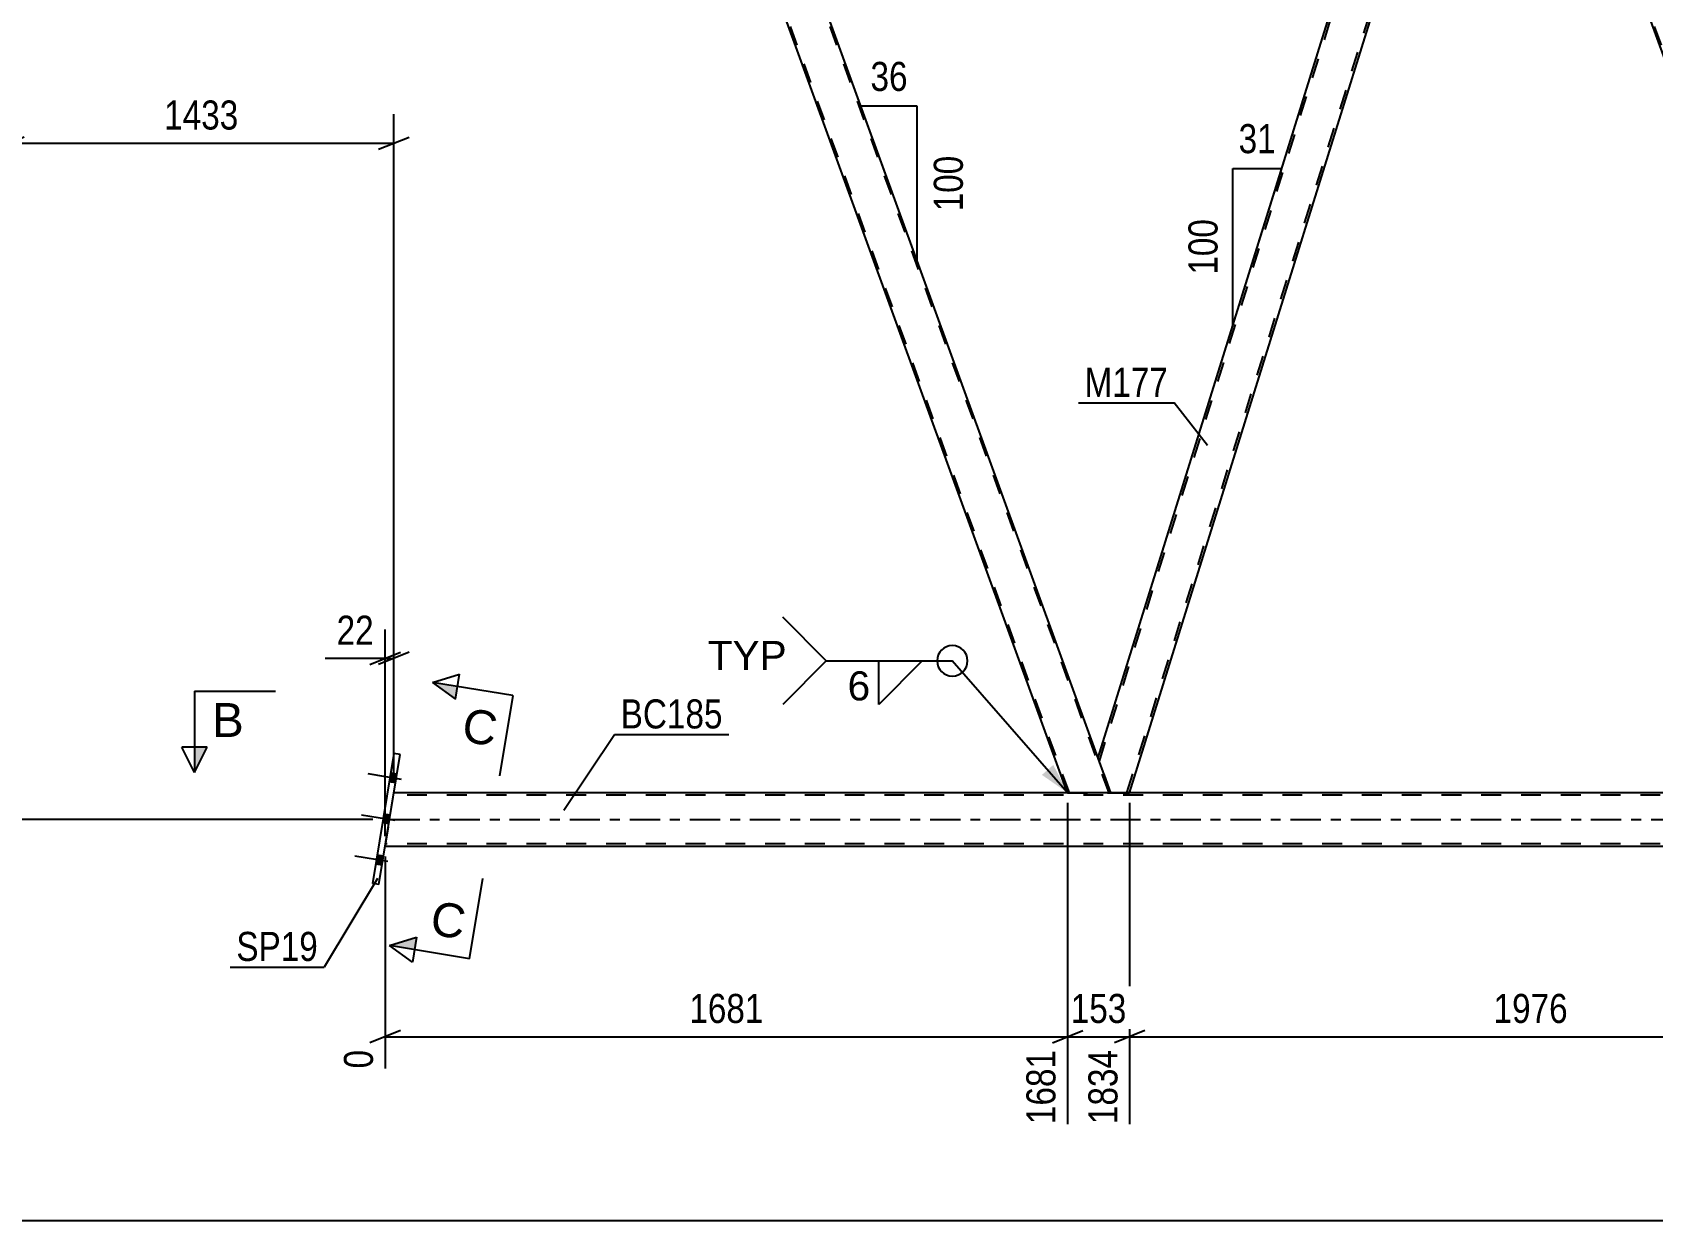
# Model space of a CAD drawing. Header units: millimetres. Extents: x -80 to 761, y -429 to 165.
# Drawn here: x 2.3 to 162, y -165.4 to -48.3 of the extents above; entities that cross this region are included whole.
import ezdxf

# ---------------------------------------------------------------- set-up
doc = ezdxf.new("R2010")
doc.units = ezdxf.units.MM
doc.linetypes.add('DXK_LINE_DOT2', pattern=[3.9198, 1.9599, -1.9599])
doc.linetypes.add('DXK_LINE_DOT3', pattern=[5.9187, 2.979, -0.9799, 0.9799, -0.9799])
doc.styles.add('Arial', font='ARIAL.TTF', dxfattribs={"height": 0.2})
doc.styles.add('Arial Narrow', font='ARIALN.TTF', dxfattribs={"height": 0.2})

# ---------------------------------------------------------------- blocks, each defined once
blk = doc.blocks.new('Bolt-814184913-3638 - 3452')
at = {"linetype": 'Continuous'}
for points in [[(37.61, -121.28), (37.47, -122.14), (38.1, -122.25), (38.25, -121.38)], [(37.61, -121.28), (37.47, -122.14), (38.1, -122.25), (38.25, -121.38)], [(37.61, -121.28), (37.47, -122.14), (38.1, -122.25), (38.25, -121.38)], [(36.95, -125.32), (36.81, -126.19), (37.44, -126.29), (37.58, -125.43)], [(36.95, -125.32), (36.81, -126.19), (37.44, -126.29), (37.58, -125.43)], [(36.29, -129.37), (36.15, -130.24), (36.78, -130.34), (36.92, -129.47)], [(36.29, -129.37), (36.15, -130.24), (36.78, -130.34), (36.92, -129.47)], [(36.29, -129.37), (36.15, -130.24), (36.78, -130.34), (36.92, -129.47)]]:
    blk.add_hatch(color=1, dxfattribs=at).paths.add_polyline_path(points)
at = {"color": 1, "linetype": 'Continuous'}
for p, q in [((38.25, -121.38), (37.61, -121.28)), ((38.25, -121.38), (37.61, -121.28)), ((38.25, -121.38), (37.61, -121.28)), ((38.69, -121.9), (35.41, -121.36)), ((38.69, -121.9), (35.41, -121.36)), ((38.69, -121.9), (35.41, -121.36)), ((38.1, -122.25), (37.47, -122.14)), ((38.1, -122.25), (37.47, -122.14)), ((38.1, -122.25), (37.47, -122.14)), ((38.02, -125.94), (34.75, -125.41)), ((38.02, -125.94), (34.75, -125.41)), ((37.58, -125.43), (36.95, -125.32)), ((37.58, -125.43), (36.95, -125.32)), ((37.44, -126.29), (36.81, -126.19)), ((37.44, -126.29), (36.81, -126.19)), ((37.36, -129.99), (34.08, -129.45)), ((37.36, -129.99), (34.08, -129.45)), ((37.36, -129.99), (34.08, -129.45)), ((36.78, -130.34), (36.15, -130.24)), ((36.78, -130.34), (36.15, -130.24)), ((36.78, -130.34), (36.15, -130.24)), ((36.92, -129.47), (36.29, -129.37)), ((36.92, -129.47), (36.29, -129.37)), ((36.92, -129.47), (36.29, -129.37))]:
    blk.add_line(p, q, dxfattribs=at)
blk = doc.blocks.new('Part-814184913-3723 - 3452')
at = {"color": 7, "linetype": 'DXK_LINE_DOT2'}
for p, q in [((37.08, -128.5), (37.94, -123.22)), ((640.93, -123.46), (37.91, -123.46)), ((640.93, -128.26), (37.12, -128.26))]:
    blk.add_line(p, q, dxfattribs=at)
at = {"color": 2, "linetype": 'Continuous'}
for p, q in [((185, -123.22), (37.94, -123.22)), ((185, -128.5), (37.08, -128.5))]:
    blk.add_line(p, q, dxfattribs=at)
at = {"color": 7, "linetype": 'DXK_LINE_DOT3'}
blk.add_line((37.51, -125.86), (640.93, -125.86), dxfattribs=at)
blk = doc.blocks.new('Part-814184913-3736 - 3452')
at = {"color": 2, "linetype": 'Continuous'}
for p, q in [((107.32, -119.75), (144.02, -2)), ((145.34, -2), (144.02, -2)), ((146.87, -6.2), (145.34, -2)), ((110.43, -123.22), (146.89, -6.25)), ((108.58, -123.22), (107.34, -119.8))]:
    blk.add_line(p, q, dxfattribs=at)
at = {"color": 7, "linetype": 'DXK_LINE_DOT2'}
for p, q in [((107.45, -120.12), (144.27, -2)), ((110.17, -123.22), (146.75, -5.88)), ((146.89, -6.25), (146.87, -6.2)), ((146.89, -6.25), (146.87, -6.2)), ((107.34, -119.8), (107.32, -119.75)), ((108.58, -123.22), (110.43, -123.22))]:
    blk.add_line(p, q, dxfattribs=at)
blk = doc.blocks.new('Part-814184913-3741 - 3452')
at = {"color": 7, "linetype": 'DXK_LINE_DOT3'}
blk.add_line((195.01, -132.62), (144.05, 7.4), dxfattribs=at)
at = {"color": 2, "linetype": 'Continuous'}
for p, q in [((149.59, -2), (145.34, -2)), ((191.96, -118.41), (149.59, -2)), ((187.71, -118.41), (146.87, -6.2))]:
    blk.add_line(p, q, dxfattribs=at)
at = {"color": 7, "linetype": 'DXK_LINE_DOT2'}
for p, q in [((145.34, -2), (146.87, -6.2)), ((189.63, -123.22), (145.51, -2)), ((193.54, -123.22), (149.42, -2)), ((189.46, -123.22), (187.71, -118.41)), ((193.72, -123.22), (191.96, -118.41)), ((193.72, -123.22), (189.46, -123.22))]:
    blk.add_line(p, q, dxfattribs=at)
blk = doc.blocks.new('Part-814184913-3768 - 3452')
at = {"color": 2, "linetype": 'Continuous'}
for p, q in [((37.93, -119.34), (35.83, -132.17)), ((36.46, -132.27), (38.56, -119.45)), ((38.56, -119.45), (37.93, -119.34)), ((36.46, -132.27), (35.83, -132.17))]:
    blk.add_line(p, q, dxfattribs=at)
blk = doc.blocks.new('Part-814184913-3804 - 3452')
at = {"color": 7, "linetype": 'DXK_LINE_DOT2'}
for p, q in [((60.2, -2), (60.23, -2)), ((64.18, -2), (60.2, -2)), ((60.2, -2), (60.35, -2.4)), ((104.49, -123.22), (60.37, -2)), ((108.41, -123.22), (64.29, -2)), ((108.58, -123.22), (107.34, -119.8)), ((104.32, -123.22), (108.58, -123.22))]:
    blk.add_line(p, q, dxfattribs=at)
at = {"color": 2, "linetype": 'Continuous'}
for p, q in [((104.32, -123.22), (60.35, -2.4)), ((64.46, -2), (64.18, -2)), ((107.34, -119.8), (64.46, -2))]:
    blk.add_line(p, q, dxfattribs=at)
blk = doc.blocks.new('AngleDimension-814184913-4897 - 3452')
at = {"color": 7, "linetype": 'Continuous'}
for p, q in [((85.93, -60.99), (83.96, -55.57)), ((89.5, -55.57), (83.96, -55.57)), ((89.5, -70.8), (83.96, -55.57)), ((89.5, -70.8), (89.5, -55.57))]:
    blk.add_line(p, q, dxfattribs=at)
at = {"color": 0}
for points in [[(89.16, -54.67), (89.16, -50.47), (84.3, -50.47), (84.3, -54.67)], [(94.6, -59.84), (90.4, -59.84), (90.4, -66.53), (94.6, -66.53)]]:
    blk.add_wipeout(points, dxfattribs=at)
at = {"color": 3, "style": 'Arial Narrow'}
blk.add_text('36', height=2.863, dxfattribs=at).set_placement((84.9, -54.07))
blk.add_text('100', height=2.863, rotation=90.0002, dxfattribs=at).set_placement((94, -65.93))
blk = doc.blocks.new('AngleDimension-814184913-4911 - 3452')
at = {"color": 7, "linetype": 'Continuous'}
for p, q in [((120.59, -61.7), (125.41, -61.7)), ((120.59, -77.17), (125.41, -61.7)), ((120.59, -77.17), (120.59, -61.7)), ((124.1, -65.92), (125.41, -61.7))]:
    blk.add_line(p, q, dxfattribs=at)
at = {"color": 0}
for points in [[(125.43, -60.8), (125.43, -56.6), (120.57, -56.6), (120.57, -60.8)], [(119.69, -66.09), (115.49, -66.09), (115.49, -72.77), (119.69, -72.77)]]:
    blk.add_wipeout(points, dxfattribs=at)
at = {"color": 3, "style": 'Arial Narrow'}
blk.add_text('31', height=2.863, dxfattribs=at).set_placement((121.17, -60.2))
blk.add_text('100', height=2.863, rotation=90.0002, dxfattribs=at).set_placement((119.09, -72.17))
blk = doc.blocks.new('StraightDimension-814184913-4540 - 3452')
at = {"color": 7, "linetype": 'Continuous'}
blk.add_line((-0.64, -165.37), (651.79, -165.37), dxfattribs=at)
blk = doc.blocks.new('StraightDimension-814184913-17706 - 3452')
at = {"color": 7, "linetype": 'Continuous'}
for p, q in [((110.43, -124.22), (110.43, -155.86)), ((189.46, -124.22), (189.46, -155.86)), ((111.93, -146.65), (108.93, -147.85)), ((187.96, -147.85), (190.96, -146.65)), ((110.43, -147.25), (189.46, -147.25))]:
    blk.add_line(p, q, dxfattribs=at)
at = {"color": 0}
blk.add_wipeout([(154.2, -146.5), (154.2, -142.3), (145.69, -142.3), (145.69, -146.5)], dxfattribs=at)
at = {"color": 0, "linetype": 'Continuous'}
blk.add_wipeout([(188.86, -147.95), (184.66, -147.95), (184.66, -156.46), (188.86, -156.46)], dxfattribs=at)
at = {"color": 3, "style": 'Arial Narrow'}
blk.add_text('1976', height=2.863, dxfattribs=at).set_placement((146.29, -145.9))
at = {"color": 3, "linetype": 'Continuous', "style": 'Arial Narrow'}
blk.add_text('3810', height=2.863, rotation=90.0002, dxfattribs=at).set_placement((188.26, -155.86))
blk = doc.blocks.new('StraightDimension-814184913-4206 - 3452')
at = {"color": 7, "linetype": 'Continuous'}
for p, q in [((0, -3), (0, -61.62)), ((37.94, -122.25), (37.94, -56.37)), ((1.5, -58.62), (-1.5, -59.82)), ((36.44, -59.82), (39.44, -58.62)), ((0, -59.22), (37.94, -59.22))]:
    blk.add_line(p, q, dxfattribs=at)
at = {"color": 0}
blk.add_wipeout([(23.23, -58.47), (23.23, -54.27), (14.71, -54.27), (14.71, -58.47)], dxfattribs=at)
at = {"color": 3, "style": 'Arial Narrow'}
blk.add_text('1433', height=2.863, dxfattribs=at).set_placement((15.31, -57.87))
blk = doc.blocks.new('StraightDimension-814184913-4867 - 3452')
at = {"color": 7, "linetype": 'Continuous'}
for p, q in [((-16.2, -1.5), (-17.4, 1.5)), ((-1.64, 0), (-19.65, 0)), ((-16.8, -125.86), (-16.8, 0)), ((-17.4, -124.36), (-16.2, -127.36)), ((35.86, -125.86), (-19.65, -125.86))]:
    blk.add_line(p, q, dxfattribs=at)
at = {"color": 0}
blk.add_wipeout([(-17.55, -58.67), (-21.75, -58.67), (-21.75, -67.19), (-17.55, -67.19)], dxfattribs=at)
at = {"color": 3, "style": 'Arial Narrow'}
blk.add_text('3147', height=2.863, rotation=90.0002, dxfattribs=at).set_placement((-18.15, -66.59))
blk = doc.blocks.new('StraightDimension-814184913-17426 - 3452')
at = {"color": 7, "linetype": 'Continuous'}
for p, q in [((37.08, -127.5), (37.08, -107.13)), ((37.94, -122.22), (37.94, -107.13)), ((35.58, -110.58), (38.58, -109.38)), ((39.44, -109.38), (36.44, -110.58)), ((37.08, -109.98), (37.94, -109.98))]:
    blk.add_line(p, q, dxfattribs=at)
at = {"color": 0}
blk.add_wipeout([(36.55, -109.23), (36.55, -105.03), (31.7, -105.03), (31.7, -109.23)], dxfattribs=at)
at = {"color": 7, "linetype": 'Continuous'}
blk.add_line((37.08, -109.98), (31.17, -109.98), dxfattribs=at)
blk.add_line((37.08, -109.98), (31.17, -109.98), dxfattribs=at)
at = {"color": 3, "style": 'Arial Narrow'}
blk.add_text('22', height=2.863, dxfattribs=at).set_placement((32.3, -108.63))
blk = doc.blocks.new('StraightDimension-814184913-17707 - 3452')
at = {"color": 7, "linetype": 'Continuous'}
for p, q in [((104.32, -124.22), (104.32, -155.86)), ((110.43, -124.22), (110.43, -155.86)), ((102.82, -147.85), (105.82, -146.65)), ((111.93, -146.65), (108.93, -147.85)), ((104.32, -147.25), (110.43, -147.25))]:
    blk.add_line(p, q, dxfattribs=at)
at = {"color": 0}
blk.add_wipeout([(110.72, -146.5), (110.72, -142.3), (104.03, -142.3), (104.03, -146.5)], dxfattribs=at)
at = {"color": 0, "linetype": 'Continuous'}
blk.add_wipeout([(109.83, -147.95), (105.63, -147.95), (105.63, -156.46), (109.83, -156.46)], dxfattribs=at)
at = {"color": 3, "style": 'Arial Narrow'}
blk.add_text('153', height=2.863, dxfattribs=at).set_placement((104.63, -145.9))
at = {"color": 3, "linetype": 'Continuous', "style": 'Arial Narrow'}
blk.add_text('1834', height=2.863, rotation=90.0002, dxfattribs=at).set_placement((109.23, -155.86))
blk = doc.blocks.new('StraightDimension-814184913-17708 - 3452')
at = {"color": 7, "linetype": 'Continuous'}
for p, q in [((104.32, -124.22), (104.32, -155.86)), ((37.08, -129.5), (37.08, -150.38)), ((38.58, -146.65), (35.58, -147.85)), ((102.82, -147.85), (105.82, -146.65)), ((37.08, -147.25), (104.32, -147.25))]:
    blk.add_line(p, q, dxfattribs=at)
at = {"color": 0}
blk.add_wipeout([(74.96, -146.5), (74.96, -142.3), (66.45, -142.3), (66.45, -146.5)], dxfattribs=at)
at = {"color": 0, "linetype": 'Continuous'}
for points in [[(36.48, -147.95), (32.28, -147.95), (32.28, -150.98), (36.48, -150.98)], [(103.72, -147.95), (99.52, -147.95), (99.52, -156.46), (103.72, -156.46)]]:
    blk.add_wipeout(points, dxfattribs=at)
at = {"color": 3, "style": 'Arial Narrow'}
blk.add_text('1681', height=2.863, dxfattribs=at).set_placement((67.05, -145.9))
at = {"color": 3, "linetype": 'Continuous', "style": 'Arial Narrow'}
for s, height, p in [('0', 2.86, (35.88, -150.38)), ('1681', 2.863, (103.12, -155.86))]:
    blk.add_text(s, height=height, rotation=90.0002, dxfattribs=at).set_placement(p)
blk = doc.blocks.new('WeldMark-814184913-5197 - 3452')
at = {"linetype": 'Continuous'}
blk.add_hatch(color=30, dxfattribs=at).paths.add_polyline_path([(102.91, -120.47), (104.32, -123.22), (101.79, -121.46)])
at = {"color": 3, "linetype": 'Continuous'}
for q in [(76.25, -105.93), (76.25, -114.51)]:
    blk.add_line((80.54, -110.22), q, dxfattribs=at)
at = {"color": 30, "linetype": 'Continuous'}
blk.add_line((104.32, -123.22), (92.96, -110.22), dxfattribs=at)
at = {"color": 3, "linetype": 'Continuous'}
for start, end in [(90, 270), (270, 90)]:
    blk.add_arc((92.96, -110.22), 1.5, start, end, dxfattribs=at)
at = {"color": 0}
blk.add_wipeout([(85.06, -114.32), (85.06, -110.92), (82.44, -110.92), (82.44, -114.32)], dxfattribs=at)
at = {"color": 30, "linetype": 'Continuous'}
blk.add_line((80.54, -110.22), (92.96, -110.22), dxfattribs=at)
at = {"color": 3, "linetype": 'Continuous'}
for p, q in [((85.72, -110.22), (90, -110.22)), ((90, -110.22), (85.72, -114.51)), ((85.72, -114.51), (85.72, -110.22))]:
    blk.add_line(p, q, dxfattribs=at)
at = {"color": 3, "style": 'Arial'}
blk.add_text('6', height=2.87, dxfattribs=at).set_placement((82.64, -114.12))
at = {"color": 0, "linetype": 'Continuous'}
blk.add_wipeout([(76.64, -111.12), (76.64, -108.12), (68.86, -108.12), (68.86, -111.12)], dxfattribs=at)
blk.add_wipeout([(76.64, -111.12), (76.64, -108.12), (68.86, -108.12), (68.86, -111.12)], dxfattribs=at)
at = {"color": 3, "linetype": 'Continuous', "style": 'Arial'}
blk.add_text('TYP', height=2.865, dxfattribs=at).set_placement((68.86, -111.12))
blk = doc.blocks.new('SectionMark-814184913-18393 - 3452')
at = {"linetype": 'Continuous'}
blk.add_hatch(color=6, dxfattribs=at).paths.add_polyline_path([(40.17, -137.45), (39.97, -138.68), (37.5, -138.28)])
at = {"color": 6, "linetype": 'Continuous'}
for p, q in [((41.75, -112.35), (44.42, -111.52)), ((49.65, -113.64), (41.75, -112.35)), ((37.5, -138.28), (40.17, -137.45)), ((39.77, -139.92), (37.5, -138.28)), ((40.17, -137.45), (39.77, -139.92))]:
    blk.add_line(p, q, dxfattribs=at)
at = {"color": 0, "linetype": 'Continuous'}
for points in [[(47.81, -118.66), (48.38, -115.21), (45.05, -114.66), (44.49, -118.12)], [(44.69, -137.69), (45.26, -134.23), (41.93, -133.69), (41.37, -137.14)]]:
    blk.add_wipeout(points, dxfattribs=at)
at = {"linetype": 'Continuous'}
blk.add_hatch(color=6, dxfattribs=at).paths.add_polyline_path([(44.22, -112.75), (44.02, -113.99), (41.75, -112.35)])
at = {"color": 6, "linetype": 'Continuous'}
for p, q in [((44.02, -113.99), (44.42, -111.52)), ((41.75, -112.35), (44.02, -113.99)), ((49.65, -113.64), (48.35, -121.54)), ((45.4, -139.57), (46.69, -131.68)), ((45.4, -139.57), (37.5, -138.28))]:
    blk.add_line(p, q, dxfattribs=at)
at = {"color": 3, "linetype": 'Continuous', "style": 'Arial'}
for p in [(44.49, -118.12), (41.37, -137.14)]:
    blk.add_text('C', height=3.34, rotation=-9.3163, dxfattribs=at).set_placement(p)
blk = doc.blocks.new('Mark-814184913-3719 - 3452')
at = {"color": 0}
blk.add_wipeout([(70.33, -116.88), (70.33, -113.88), (60.29, -113.88), (60.29, -116.88)], dxfattribs=at)
blk.add_wipeout([(70.33, -116.88), (70.33, -113.88), (60.29, -113.88), (60.29, -116.88)], dxfattribs=at)
at = {"color": 30, "linetype": 'Continuous'}
for p, q in [((54.69, -124.94), (59.69, -117.48)), ((59.69, -117.48), (70.93, -117.48))]:
    blk.add_line(p, q, dxfattribs=at)
at = {"color": 3, "style": 'Arial Narrow'}
blk.add_text('BC185', height=2.863, dxfattribs=at).set_placement((60.29, -116.88))
blk = doc.blocks.new('Mark-814184913-3732 - 3452')
at = {"color": 0}
blk.add_wipeout([(114.21, -84.21), (114.21, -81.21), (105.99, -81.21), (105.99, -84.21)], dxfattribs=at)
blk.add_wipeout([(114.21, -84.21), (114.21, -81.21), (105.99, -81.21), (105.99, -84.21)], dxfattribs=at)
at = {"color": 30, "linetype": 'Continuous'}
for p in [(105.39, -84.81), (118.11, -89)]:
    blk.add_line(p, (114.81, -84.81), dxfattribs=at)
at = {"color": 3, "style": 'Arial Narrow'}
blk.add_text('M177', height=2.863, dxfattribs=at).set_placement((105.99, -84.21))
blk = doc.blocks.new('Mark-814184913-3764 - 3452')
at = {"color": 0}
blk.add_wipeout([(30.46, -139.79), (30.46, -136.79), (22.42, -136.79), (22.42, -139.79)], dxfattribs=at)
blk.add_wipeout([(30.46, -139.79), (30.46, -136.79), (22.42, -136.79), (22.42, -139.79)], dxfattribs=at)
at = {"color": 30, "linetype": 'Continuous'}
for p in [(36.33, -131.67), (21.82, -140.39)]:
    blk.add_line(p, (31.06, -140.39), dxfattribs=at)
at = {"color": 3, "style": 'Arial Narrow'}
blk.add_text('SP19', height=2.863, dxfattribs=at).set_placement((22.42, -139.79))
blk = doc.blocks.new('SectionMark-814184913-5185 - 3452')
at = {"linetype": 'Continuous'}
blk.add_hatch(color=6, dxfattribs=at).paths.add_polyline_path([(18.29, -118.72), (19.54, -118.72), (18.29, -121.22)])
at = {"color": 6, "linetype": 'Continuous'}
for p, q in [((18.29, -113.22), (26.29, -113.22)), ((18.29, -113.22), (18.29, -121.22)), ((18.29, -121.22), (17.04, -118.72)), ((19.54, -118.72), (17.04, -118.72)), ((18.29, -121.22), (19.54, -118.72))]:
    blk.add_line(p, q, dxfattribs=at)
at = {"color": 0, "linetype": 'Continuous'}
blk.add_wipeout([(23.15, -117.72), (23.15, -114.22), (20.04, -114.22), (20.04, -117.72)], dxfattribs=at)
at = {"color": 3, "linetype": 'Continuous', "style": 'Arial'}
blk.add_text('B', height=3.34, dxfattribs=at).set_placement((20.04, -117.72))

msp = doc.modelspace()

# ---------------------------------------------------------------- block references
for name in ['Part-814184913-3741 - 3452', 'Part-814184913-3804 - 3452', 'Part-814184913-3736 - 3452', 'Part-814184913-3768 - 3452', 'Bolt-814184913-3638 - 3452', 'Part-814184913-3723 - 3452']:
    msp.add_blockref(name, (0, 0))

# ---------------------------------------------------------------- next in the draw order: block references
for name in ['AngleDimension-814184913-4897 - 3452', 'AngleDimension-814184913-4911 - 3452']:
    msp.add_blockref(name, (0, 0))

# ---------------------------------------------------------------- next in the draw order: block references
msp.add_blockref('StraightDimension-814184913-4540 - 3452', (0, 0))

# ---------------------------------------------------------------- next in the draw order: block references
for name in ['StraightDimension-814184913-4206 - 3452', 'Mark-814184913-3732 - 3452', 'WeldMark-814184913-5197 - 3452', 'StraightDimension-814184913-17706 - 3452']:
    msp.add_blockref(name, (0, 0))

# ---------------------------------------------------------------- next in the draw order: block references
for name in ['StraightDimension-814184913-4867 - 3452', 'StraightDimension-814184913-17707 - 3452']:
    msp.add_blockref(name, (0, 0))

# ---------------------------------------------------------------- next in the draw order: block references
msp.add_blockref('StraightDimension-814184913-17426 - 3452', (0, 0))

# ---------------------------------------------------------------- next in the draw order: block references
msp.add_blockref('StraightDimension-814184913-17708 - 3452', (0, 0))

# ---------------------------------------------------------------- next in the draw order: block references
for name in ['SectionMark-814184913-18393 - 3452', 'Mark-814184913-3719 - 3452', 'Mark-814184913-3764 - 3452']:
    msp.add_blockref(name, (0, 0))

# ---------------------------------------------------------------- next in the draw order: block references
msp.add_blockref('SectionMark-814184913-5185 - 3452', (0, 0))

doc.saveas('drawing.dxf')
